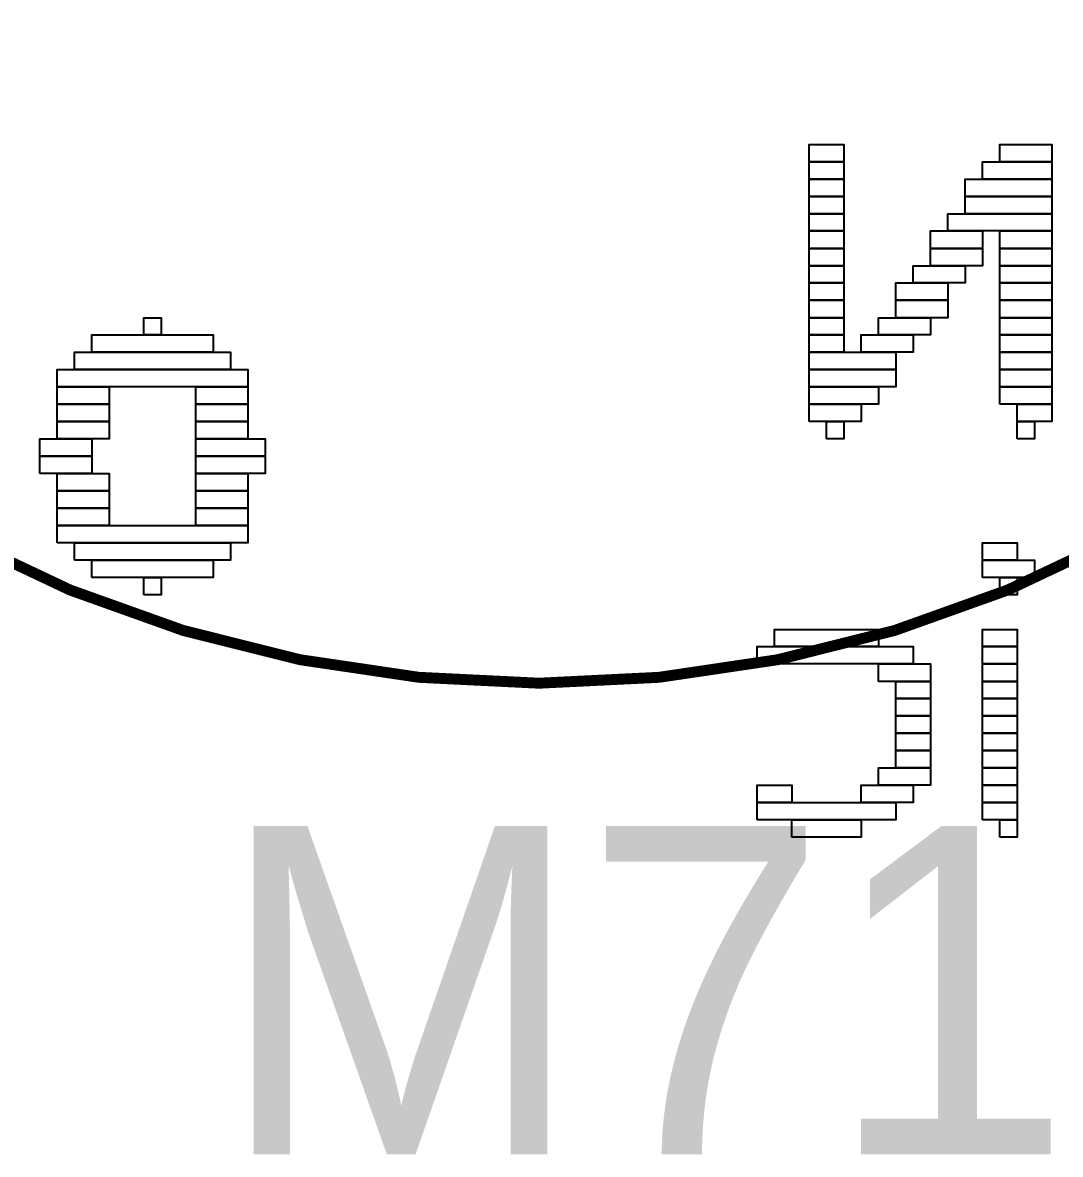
# Model space of a CAD drawing. Extents: x -2 to 189, y 0 to 85.
# Drawn here: x 94.926 to 97.334, y 24.763 to 27.39 of the extents above; entities that cross this region are included whole.
import ezdxf

# ---------------------------------------------------------------- set-up
doc = ezdxf.new("R2010")
doc.units = 0
for name, color, linetype in [('BG_SILKSCREEN_BOTTOM', 140, 'CONTINUOUS'), ('BG_SILKSCREEN_TOP', 240, 'CONTINUOUS'), ('RD_SILKSCREEN_TOP', 231, 'CONTINUOUS')]:
    doc.layers.add(name, color=color, linetype=linetype)

msp = doc.modelspace()

# ---------------------------------------------------------------- linework, layer by layer
at = {"layer": 'BG_SILKSCREEN_BOTTOM'}
for points in [[(96.751394, 27.066748), (96.751394, 27.10688), (96.831658, 27.10688), (96.831658, 27.066748)], [(97.193608, 27.066748), (97.193608, 27.10688), (97.314004, 27.10688), (97.314004, 27.066748)], [(96.751394, 27.026362), (96.751394, 27.066748), (96.831658, 27.066748), (96.831658, 27.026362)], [(97.153222, 27.026362), (97.153222, 27.066748), (97.314004, 27.066748), (97.314004, 27.026362)], [(96.751394, 26.98623), (96.751394, 27.026362), (96.831658, 27.026362), (96.831658, 26.98623)], [(97.11309, 26.98623), (97.11309, 27.026362), (97.314004, 27.026362), (97.314004, 26.98623)], [(96.751394, 26.946098), (96.751394, 26.98623), (96.831658, 26.98623), (96.831658, 26.946098)], [(97.11309, 26.946098), (97.11309, 26.98623), (97.314004, 26.98623), (97.314004, 26.946098)], [(96.751394, 26.905966), (96.751394, 26.946098), (96.831658, 26.946098), (96.831658, 26.905966)], [(97.072958, 26.905966), (97.072958, 26.946098), (97.314004, 26.946098), (97.314004, 26.905966)], [(96.751394, 26.86558), (96.751394, 26.905966), (96.831658, 26.905966), (96.831658, 26.86558)], [(97.032826, 26.86558), (97.032826, 26.905966), (97.153222, 26.905966), (97.153222, 26.86558)], [(97.193608, 26.86558), (97.193608, 26.905966), (97.314004, 26.905966), (97.314004, 26.86558)], [(96.751394, 26.825448), (96.751394, 26.86558), (96.831658, 26.86558), (96.831658, 26.825448)], [(97.032826, 26.825448), (97.032826, 26.86558), (97.153222, 26.86558), (97.153222, 26.825448)], [(97.193608, 26.825448), (97.193608, 26.86558), (97.314004, 26.86558), (97.314004, 26.825448)], [(96.751394, 26.785316), (96.751394, 26.825448), (96.831658, 26.825448), (96.831658, 26.785316)], [(96.99244, 26.785316), (96.99244, 26.825448), (97.11309, 26.825448), (97.11309, 26.785316)], [(97.193608, 26.785316), (97.193608, 26.825448), (97.314004, 26.825448), (97.314004, 26.785316)], [(96.751394, 26.745184), (96.751394, 26.785316), (96.831658, 26.785316), (96.831658, 26.745184)], [(96.952308, 26.745184), (96.952308, 26.785316), (97.072958, 26.785316), (97.072958, 26.745184)], [(97.193608, 26.745184), (97.193608, 26.785316), (97.314004, 26.785316), (97.314004, 26.745184)], [(96.751394, 26.704798), (96.751394, 26.745184), (96.831658, 26.745184), (96.831658, 26.704798)], [(96.952308, 26.704798), (96.952308, 26.745184), (97.072958, 26.745184), (97.072958, 26.704798)], [(97.193608, 26.704798), (97.193608, 26.745184), (97.314004, 26.745184), (97.314004, 26.704798)], [(95.207836, 26.664666), (95.207836, 26.704798), (95.247968, 26.704798), (95.247968, 26.664666)], [(96.751394, 26.664666), (96.751394, 26.704798), (96.831658, 26.704798), (96.831658, 26.664666)], [(96.912176, 26.664666), (96.912176, 26.704798), (97.032826, 26.704798), (97.032826, 26.664666)], [(97.193608, 26.664666), (97.193608, 26.704798), (97.314004, 26.704798), (97.314004, 26.664666)], [(95.087186, 26.624534), (95.087186, 26.664666), (95.368618, 26.664666), (95.368618, 26.624534)], [(96.751394, 26.624534), (96.751394, 26.664666), (96.831658, 26.664666), (96.831658, 26.624534)], [(96.872044, 26.624534), (96.872044, 26.664666), (96.99244, 26.664666), (96.99244, 26.624534)], [(97.193608, 26.624534), (97.193608, 26.664666), (97.314004, 26.664666), (97.314004, 26.624534)], [(95.047054, 26.584402), (95.047054, 26.624534), (95.40875, 26.624534), (95.40875, 26.584402)], [(96.751394, 26.584402), (96.751394, 26.624534), (96.952308, 26.624534), (96.952308, 26.584402)], [(97.193608, 26.584402), (97.193608, 26.624534), (97.314004, 26.624534), (97.314004, 26.584402)], [(95.006668, 26.544016), (95.006668, 26.584402), (95.448882, 26.584402), (95.448882, 26.544016)], [(96.751394, 26.544016), (96.751394, 26.584402), (96.952308, 26.584402), (96.952308, 26.544016)], [(97.193608, 26.544016), (97.193608, 26.584402), (97.314004, 26.584402), (97.314004, 26.544016)], [(95.006668, 26.503884), (95.006668, 26.544016), (95.127318, 26.544016), (95.127318, 26.503884)], [(95.328232, 26.503884), (95.328232, 26.544016), (95.448882, 26.544016), (95.448882, 26.503884)], [(96.751394, 26.503884), (96.751394, 26.544016), (96.912176, 26.544016), (96.912176, 26.503884)], [(97.193608, 26.503884), (97.193608, 26.544016), (97.314004, 26.544016), (97.314004, 26.503884)], [(95.006668, 26.463752), (95.006668, 26.503884), (95.127318, 26.503884), (95.127318, 26.463752)], [(95.328232, 26.463752), (95.328232, 26.503884), (95.448882, 26.503884), (95.448882, 26.463752)], [(96.751394, 26.463752), (96.751394, 26.503884), (96.872044, 26.503884), (96.872044, 26.463752)], [(97.23374, 26.463752), (97.23374, 26.503884), (97.314004, 26.503884), (97.314004, 26.463752)], [(95.006668, 26.42362), (95.006668, 26.463752), (95.127318, 26.463752), (95.127318, 26.42362)], [(95.328232, 26.42362), (95.328232, 26.463752), (95.448882, 26.463752), (95.448882, 26.42362)], [(96.791526, 26.42362), (96.791526, 26.463752), (96.831658, 26.463752), (96.831658, 26.42362)], [(97.23374, 26.42362), (97.23374, 26.463752), (97.273872, 26.463752), (97.273872, 26.42362)], [(94.966536, 26.383234), (94.966536, 26.42362), (95.087186, 26.42362), (95.087186, 26.383234)], [(95.328232, 26.383234), (95.328232, 26.42362), (95.489014, 26.42362), (95.489014, 26.383234)], [(94.966536, 26.343102), (94.966536, 26.383234), (95.087186, 26.383234), (95.087186, 26.343102)], [(95.328232, 26.343102), (95.328232, 26.383234), (95.489014, 26.383234), (95.489014, 26.343102)], [(95.006668, 26.30297), (95.006668, 26.343102), (95.127318, 26.343102), (95.127318, 26.30297)], [(95.328232, 26.30297), (95.328232, 26.343102), (95.448882, 26.343102), (95.448882, 26.30297)], [(95.006668, 26.262838), (95.006668, 26.30297), (95.127318, 26.30297), (95.127318, 26.262838)], [(95.328232, 26.262838), (95.328232, 26.30297), (95.448882, 26.30297), (95.448882, 26.262838)], [(95.006668, 26.222706), (95.006668, 26.262838), (95.127318, 26.262838), (95.127318, 26.222706)], [(95.328232, 26.222706), (95.328232, 26.262838), (95.448882, 26.262838), (95.448882, 26.222706)], [(95.006668, 26.18232), (95.006668, 26.222706), (95.448882, 26.222706), (95.448882, 26.18232)], [(95.047054, 26.142188), (95.047054, 26.18232), (95.40875, 26.18232), (95.40875, 26.142188)], [(97.153222, 26.142188), (97.153222, 26.18232), (97.23374, 26.18232), (97.23374, 26.142188)], [(95.087186, 26.102056), (95.087186, 26.142188), (95.368618, 26.142188), (95.368618, 26.102056)], [(97.153222, 26.102056), (97.153222, 26.142188), (97.273872, 26.142188), (97.273872, 26.102056)], [(95.207836, 26.061924), (95.207836, 26.102056), (95.247968, 26.102056), (95.247968, 26.061924)], [(97.193608, 26.061924), (97.193608, 26.102056), (97.23374, 26.102056), (97.23374, 26.061924)], [(96.670876, 25.941274), (96.670876, 25.981406), (96.912176, 25.981406), (96.912176, 25.941274)], [(97.153222, 25.941274), (97.153222, 25.981406), (97.23374, 25.981406), (97.23374, 25.941274)], [(96.630744, 25.901142), (96.630744, 25.941274), (96.99244, 25.941274), (96.99244, 25.901142)], [(97.153222, 25.901142), (97.153222, 25.941274), (97.23374, 25.941274), (97.23374, 25.901142)], [(96.912176, 25.860756), (96.912176, 25.901142), (97.032826, 25.901142), (97.032826, 25.860756)], [(97.153222, 25.860756), (97.153222, 25.901142), (97.23374, 25.901142), (97.23374, 25.860756)], [(96.952308, 25.820624), (96.952308, 25.860756), (97.032826, 25.860756), (97.032826, 25.820624)], [(97.153222, 25.820624), (97.153222, 25.860756), (97.23374, 25.860756), (97.23374, 25.820624)], [(96.952308, 25.780492), (96.952308, 25.820624), (97.032826, 25.820624), (97.032826, 25.780492)], [(97.153222, 25.780492), (97.153222, 25.820624), (97.23374, 25.820624), (97.23374, 25.780492)], [(96.952308, 25.74036), (96.952308, 25.780492), (97.032826, 25.780492), (97.032826, 25.74036)], [(97.153222, 25.74036), (97.153222, 25.780492), (97.23374, 25.780492), (97.23374, 25.74036)], [(96.952308, 25.699974), (96.952308, 25.74036), (97.032826, 25.74036), (97.032826, 25.699974)], [(97.153222, 25.699974), (97.153222, 25.74036), (97.23374, 25.74036), (97.23374, 25.699974)], [(96.952308, 25.659842), (96.952308, 25.699974), (97.032826, 25.699974), (97.032826, 25.659842)], [(97.153222, 25.659842), (97.153222, 25.699974), (97.23374, 25.699974), (97.23374, 25.659842)], [(96.912176, 25.61971), (96.912176, 25.659842), (97.032826, 25.659842), (97.032826, 25.61971)], [(97.153222, 25.61971), (97.153222, 25.659842), (97.23374, 25.659842), (97.23374, 25.61971)], [(96.630744, 25.579578), (96.630744, 25.61971), (96.711262, 25.61971), (96.711262, 25.579578)], [(96.872044, 25.579578), (96.872044, 25.61971), (96.99244, 25.61971), (96.99244, 25.579578)], [(97.153222, 25.579578), (97.153222, 25.61971), (97.23374, 25.61971), (97.23374, 25.579578)], [(96.630744, 25.539446), (96.630744, 25.579578), (96.952308, 25.579578), (96.952308, 25.539446)], [(97.153222, 25.539446), (97.153222, 25.579578), (97.23374, 25.579578), (97.23374, 25.539446)], [(96.711262, 25.49906), (96.711262, 25.539446), (96.872044, 25.539446), (96.872044, 25.49906)], [(97.193608, 25.49906), (97.193608, 25.539446), (97.23374, 25.539446), (97.23374, 25.49906)]]:
    msp.add_lwpolyline(points, close=True, dxfattribs=at)
at = {"layer": 'BG_SILKSCREEN_TOP', "const_width": 0.0254}
msp.add_lwpolyline([(98.967798, 28.699968, 1), (93.280738, 28.699968, 1), (98.967798, 28.699968)], format="xyb", dxfattribs=at)

# ---------------------------------------------------------------- texts
at = {"layer": 'RD_SILKSCREEN_TOP'}
msp.add_text('M71', height=0.762, dxfattribs=at).set_placement((95.378778, 24.762968))

doc.saveas('drawing.dxf')
